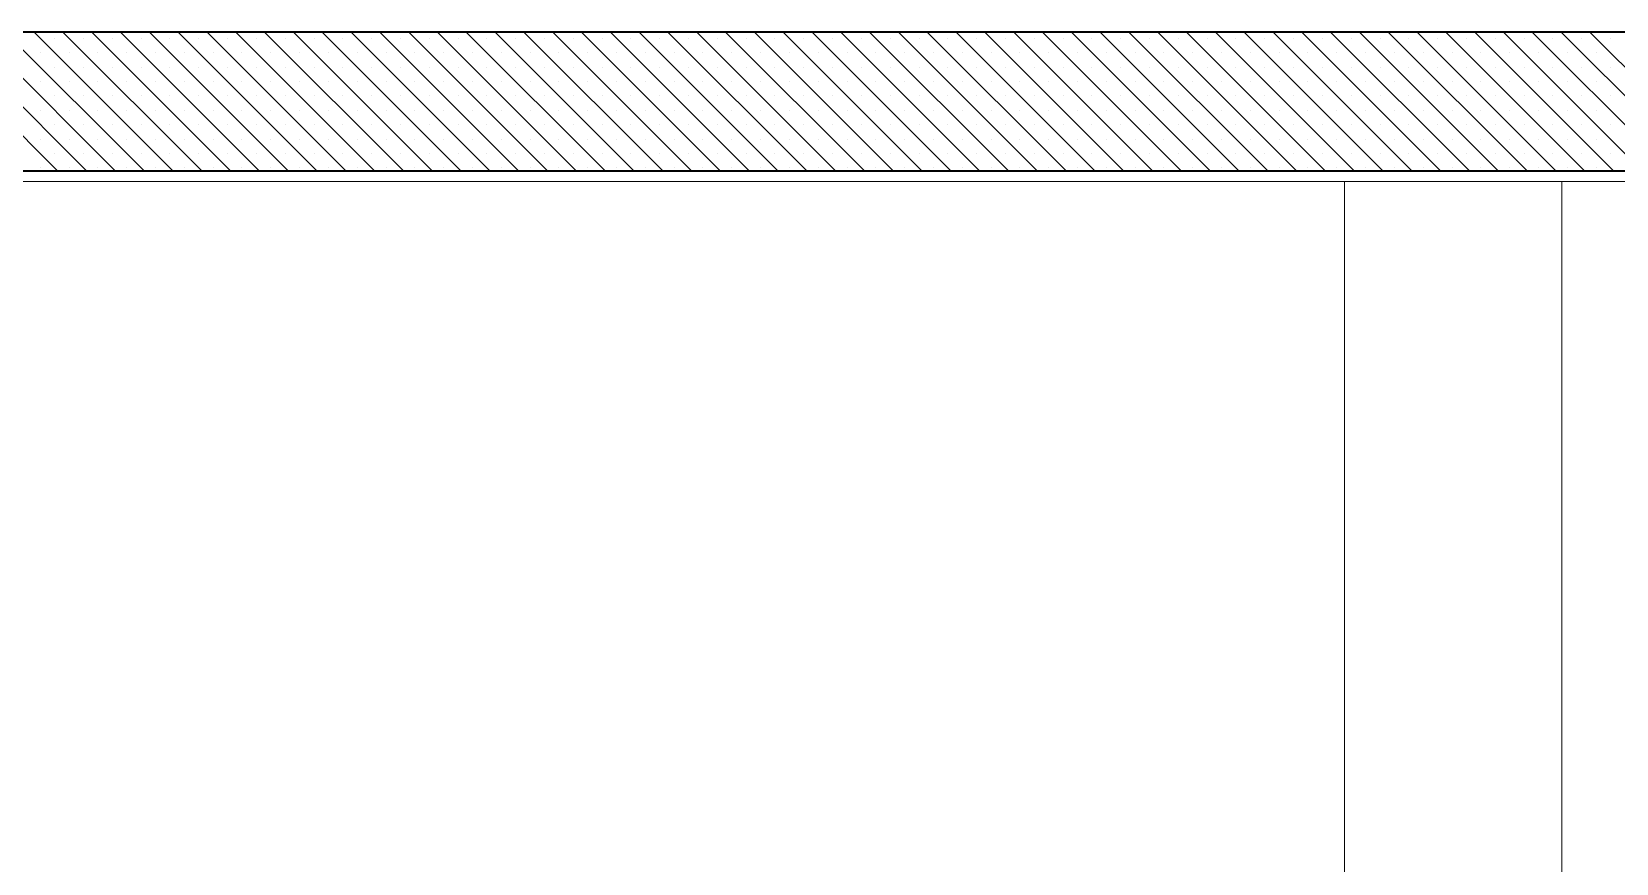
# Model space of a CAD drawing. Header units: inches. Extents: x -7543 to -822, y 102837 to 190349.
# Drawn here: x -827.9879 to -827.915, y 102836.7596 to 102836.7979 of the extents above; entities that cross this region are included whole.
import ezdxf

# ---------------------------------------------------------------- set-up
doc = ezdxf.new("R2010")
doc.units = ezdxf.units.IN
doc.header["$MEASUREMENT"] = 0
doc.layers.add('DUVAR', color=7, linetype='Continuous', lineweight=35, true_color=0xfc4642)
doc.layers.add('KAPI', color=7, linetype='Continuous', lineweight=18, true_color=0xffb360)
doc.layers.add('SIVA', color=150, linetype='Continuous', lineweight=15)
doc.layers.add('TARAMA', color=8, linetype='Continuous', lineweight=25)

msp = doc.modelspace()

# ---------------------------------------------------------------- linework, layer by layer
at = {"layer": 'DUVAR'}
for p, q in [((-828.027518, 102836.797885), (-827.797518, 102836.797885)), ((-828.027518, 102836.791485), (-827.797518, 102836.791485))]:
    msp.add_line(p, q, dxfattribs=at)
at = {"layer": 'KAPI'}
for p, q in [((-827.927518, 102836.790985), (-827.927518, 102836.733385)), ((-827.917518, 102836.790985), (-827.917518, 102836.733385))]:
    msp.add_line(p, q, dxfattribs=at)
at = {"layer": 'SIVA'}
msp.add_line((-828.022018, 102836.790985), (-827.803018, 102836.790985), dxfattribs=at)
at = {"layer": 'TARAMA'}
for p, q in [((-827.986734, 102836.791485), (-827.993134, 102836.797885)), ((-827.985408, 102836.791485), (-827.991808, 102836.797885)), ((-827.984083, 102836.791485), (-827.990483, 102836.797885)), ((-827.982757, 102836.791485), (-827.989157, 102836.797885)), ((-827.981431, 102836.791485), (-827.987831, 102836.797885)), ((-827.986869, 102836.797586), (-827.986869, 102836.797586)), ((-827.980105, 102836.791485), (-827.986505, 102836.797885)), ((-827.985543, 102836.797586), (-827.985543, 102836.797586)), ((-827.978779, 102836.791485), (-827.985179, 102836.797885)), ((-827.984217, 102836.797586), (-827.984217, 102836.797586)), ((-827.977453, 102836.791485), (-827.983853, 102836.797885)), ((-827.982891, 102836.797586), (-827.982891, 102836.797586)), ((-827.976128, 102836.791485), (-827.982528, 102836.797885)), ((-827.981566, 102836.797586), (-827.981566, 102836.797586)), ((-827.974802, 102836.791485), (-827.981202, 102836.797885)), ((-827.98024, 102836.797586), (-827.98024, 102836.797586)), ((-827.973476, 102836.791485), (-827.979876, 102836.797885)), ((-827.978914, 102836.797586), (-827.978914, 102836.797586)), ((-827.97215, 102836.791485), (-827.97855, 102836.797885)), ((-827.977588, 102836.797586), (-827.977588, 102836.797586)), ((-827.970824, 102836.791485), (-827.977224, 102836.797885)), ((-827.976262, 102836.797586), (-827.976262, 102836.797586)), ((-827.969499, 102836.791485), (-827.975899, 102836.797885)), ((-827.974937, 102836.797586), (-827.974937, 102836.797586)), ((-827.968173, 102836.791485), (-827.974573, 102836.797885)), ((-827.973611, 102836.797586), (-827.973611, 102836.797586)), ((-827.966847, 102836.791485), (-827.973247, 102836.797885)), ((-827.972285, 102836.797586), (-827.972285, 102836.797586)), ((-827.965521, 102836.791485), (-827.971921, 102836.797885)), ((-827.970959, 102836.797586), (-827.970959, 102836.797586)), ((-827.964195, 102836.791485), (-827.970595, 102836.797885)), ((-827.969633, 102836.797586), (-827.969633, 102836.797586)), ((-827.962869, 102836.791485), (-827.969269, 102836.797885)), ((-827.968307, 102836.797586), (-827.968307, 102836.797586)), ((-827.961544, 102836.791485), (-827.967944, 102836.797885)), ((-827.966982, 102836.797586), (-827.966982, 102836.797586)), ((-827.960218, 102836.791485), (-827.966618, 102836.797885)), ((-827.965656, 102836.797586), (-827.965656, 102836.797586)), ((-827.958892, 102836.791485), (-827.965292, 102836.797885)), ((-827.96433, 102836.797586), (-827.96433, 102836.797586)), ((-827.957566, 102836.791485), (-827.963966, 102836.797885)), ((-827.963004, 102836.797586), (-827.963004, 102836.797586)), ((-827.95624, 102836.791485), (-827.96264, 102836.797885)), ((-827.961678, 102836.797586), (-827.961678, 102836.797586)), ((-827.954914, 102836.791485), (-827.961314, 102836.797885)), ((-827.960352, 102836.797586), (-827.960352, 102836.797586)), ((-827.953589, 102836.791485), (-827.959989, 102836.797885)), ((-827.959027, 102836.797586), (-827.959027, 102836.797586)), ((-827.952263, 102836.791485), (-827.958663, 102836.797885)), ((-827.957701, 102836.797586), (-827.957701, 102836.797586)), ((-827.950937, 102836.791485), (-827.957337, 102836.797885)), ((-827.956375, 102836.797586), (-827.956375, 102836.797586)), ((-827.949611, 102836.791485), (-827.956011, 102836.797885)), ((-827.955049, 102836.797586), (-827.955049, 102836.797586)), ((-827.948285, 102836.791485), (-827.954685, 102836.797885)), ((-827.953723, 102836.797586), (-827.953723, 102836.797586)), ((-827.946959, 102836.791485), (-827.953359, 102836.797885)), ((-827.952398, 102836.797586), (-827.952398, 102836.797586)), ((-827.945634, 102836.791485), (-827.952034, 102836.797885)), ((-827.951072, 102836.797586), (-827.951072, 102836.797586)), ((-827.944308, 102836.791485), (-827.950708, 102836.797885)), ((-827.949746, 102836.797586), (-827.949746, 102836.797586)), ((-827.942982, 102836.791485), (-827.949382, 102836.797885)), ((-827.94842, 102836.797586), (-827.94842, 102836.797586)), ((-827.941656, 102836.791485), (-827.948056, 102836.797885)), ((-827.947094, 102836.797586), (-827.947094, 102836.797586)), ((-827.94033, 102836.791485), (-827.94673, 102836.797885)), ((-827.945768, 102836.797586), (-827.945768, 102836.797586)), ((-827.939005, 102836.791485), (-827.945405, 102836.797885)), ((-827.944443, 102836.797586), (-827.944443, 102836.797586)), ((-827.937679, 102836.791485), (-827.944079, 102836.797885)), ((-827.943117, 102836.797586), (-827.943117, 102836.797586)), ((-827.936353, 102836.791485), (-827.942753, 102836.797885)), ((-827.941791, 102836.797586), (-827.941791, 102836.797586)), ((-827.935027, 102836.791485), (-827.941427, 102836.797885)), ((-827.940465, 102836.797586), (-827.940465, 102836.797586)), ((-827.933701, 102836.791485), (-827.940101, 102836.797885)), ((-827.939139, 102836.797586), (-827.939139, 102836.797586)), ((-827.932375, 102836.791485), (-827.938775, 102836.797885)), ((-827.937813, 102836.797586), (-827.937813, 102836.797586)), ((-827.93105, 102836.791485), (-827.93745, 102836.797885)), ((-827.936488, 102836.797586), (-827.936488, 102836.797586)), ((-827.929724, 102836.791485), (-827.936124, 102836.797885)), ((-827.935162, 102836.797586), (-827.935162, 102836.797586)), ((-827.928398, 102836.791485), (-827.934798, 102836.797885)), ((-827.933836, 102836.797586), (-827.933836, 102836.797586)), ((-827.927072, 102836.791485), (-827.933472, 102836.797885)), ((-827.93251, 102836.797586), (-827.93251, 102836.797586)), ((-827.925746, 102836.791485), (-827.932146, 102836.797885)), ((-827.931184, 102836.797586), (-827.931184, 102836.797586)), ((-827.92442, 102836.791485), (-827.93082, 102836.797885)), ((-827.929858, 102836.797586), (-827.929858, 102836.797586)), ((-827.923095, 102836.791485), (-827.929495, 102836.797885)), ((-827.928533, 102836.797586), (-827.928533, 102836.797586)), ((-827.921769, 102836.791485), (-827.928169, 102836.797885)), ((-827.927207, 102836.797586), (-827.927207, 102836.797586)), ((-827.920443, 102836.791485), (-827.926843, 102836.797885)), ((-827.925881, 102836.797586), (-827.925881, 102836.797586)), ((-827.919117, 102836.791485), (-827.925517, 102836.797885)), ((-827.924555, 102836.797586), (-827.924555, 102836.797586)), ((-827.917791, 102836.791485), (-827.924191, 102836.797885)), ((-827.923229, 102836.797586), (-827.923229, 102836.797586)), ((-827.916465, 102836.791485), (-827.922865, 102836.797885)), ((-827.921904, 102836.797586), (-827.921904, 102836.797586)), ((-827.91514, 102836.791485), (-827.92154, 102836.797885)), ((-827.920578, 102836.797586), (-827.920578, 102836.797586)), ((-827.913814, 102836.791485), (-827.920214, 102836.797885)), ((-827.919252, 102836.797586), (-827.919252, 102836.797586)), ((-827.912488, 102836.791485), (-827.918888, 102836.797885)), ((-827.917926, 102836.797586), (-827.917926, 102836.797586)), ((-827.911162, 102836.791485), (-827.917562, 102836.797885)), ((-827.9166, 102836.797586), (-827.9166, 102836.797586)), ((-827.909836, 102836.791485), (-827.916236, 102836.797885)), ((-827.915274, 102836.797586), (-827.915274, 102836.797586)), ((-827.987532, 102836.796923), (-827.987532, 102836.796923)), ((-827.986206, 102836.796923), (-827.986206, 102836.796923)), ((-827.98488, 102836.796923), (-827.98488, 102836.796923)), ((-827.983554, 102836.796923), (-827.983554, 102836.796923)), ((-827.982229, 102836.796923), (-827.982229, 102836.796923)), ((-827.980903, 102836.796923), (-827.980903, 102836.796923)), ((-827.979577, 102836.796923), (-827.979577, 102836.796923)), ((-827.978251, 102836.796923), (-827.978251, 102836.796923)), ((-827.976925, 102836.796923), (-827.976925, 102836.796923)), ((-827.975599, 102836.796923), (-827.975599, 102836.796923)), ((-827.974274, 102836.796923), (-827.974274, 102836.796923)), ((-827.972948, 102836.796923), (-827.972948, 102836.796923)), ((-827.971622, 102836.796923), (-827.971622, 102836.796923)), ((-827.970296, 102836.796923), (-827.970296, 102836.796923)), ((-827.96897, 102836.796923), (-827.96897, 102836.796923)), ((-827.967645, 102836.796923), (-827.967645, 102836.796923)), ((-827.966319, 102836.796923), (-827.966319, 102836.796923)), ((-827.964993, 102836.796923), (-827.964993, 102836.796923)), ((-827.963667, 102836.796923), (-827.963667, 102836.796923)), ((-827.962341, 102836.796923), (-827.962341, 102836.796923)), ((-827.961015, 102836.796923), (-827.961015, 102836.796923)), ((-827.95969, 102836.796923), (-827.95969, 102836.796923)), ((-827.958364, 102836.796923), (-827.958364, 102836.796923)), ((-827.957038, 102836.796923), (-827.957038, 102836.796923)), ((-827.955712, 102836.796923), (-827.955712, 102836.796923)), ((-827.954386, 102836.796923), (-827.954386, 102836.796923)), ((-827.95306, 102836.796923), (-827.95306, 102836.796923)), ((-827.951735, 102836.796923), (-827.951735, 102836.796923)), ((-827.950409, 102836.796923), (-827.950409, 102836.796923)), ((-827.949083, 102836.796923), (-827.949083, 102836.796923)), ((-827.947757, 102836.796923), (-827.947757, 102836.796923)), ((-827.946431, 102836.796923), (-827.946431, 102836.796923)), ((-827.945105, 102836.796923), (-827.945105, 102836.796923)), ((-827.94378, 102836.796923), (-827.94378, 102836.796923)), ((-827.942454, 102836.796923), (-827.942454, 102836.796923)), ((-827.941128, 102836.796923), (-827.941128, 102836.796923)), ((-827.939802, 102836.796923), (-827.939802, 102836.796923)), ((-827.938476, 102836.796923), (-827.938476, 102836.796923)), ((-827.937151, 102836.796923), (-827.937151, 102836.796923)), ((-827.935825, 102836.796923), (-827.935825, 102836.796923)), ((-827.934499, 102836.796923), (-827.934499, 102836.796923)), ((-827.933173, 102836.796923), (-827.933173, 102836.796923)), ((-827.931847, 102836.796923), (-827.931847, 102836.796923)), ((-827.930521, 102836.796923), (-827.930521, 102836.796923)), ((-827.929196, 102836.796923), (-827.929196, 102836.796923)), ((-827.92787, 102836.796923), (-827.92787, 102836.796923)), ((-827.926544, 102836.796923), (-827.926544, 102836.796923)), ((-827.925218, 102836.796923), (-827.925218, 102836.796923)), ((-827.923892, 102836.796923), (-827.923892, 102836.796923)), ((-827.922566, 102836.796923), (-827.922566, 102836.796923)), ((-827.921241, 102836.796923), (-827.921241, 102836.796923)), ((-827.919915, 102836.796923), (-827.919915, 102836.796923)), ((-827.918589, 102836.796923), (-827.918589, 102836.796923)), ((-827.917263, 102836.796923), (-827.917263, 102836.796923)), ((-827.915937, 102836.796923), (-827.915937, 102836.796923)), ((-827.986869, 102836.79626), (-827.986869, 102836.79626)), ((-827.985543, 102836.79626), (-827.985543, 102836.79626)), ((-827.984217, 102836.79626), (-827.984217, 102836.79626)), ((-827.982891, 102836.79626), (-827.982891, 102836.79626)), ((-827.981566, 102836.79626), (-827.981566, 102836.79626)), ((-827.98024, 102836.79626), (-827.98024, 102836.79626)), ((-827.978914, 102836.79626), (-827.978914, 102836.79626)), ((-827.977588, 102836.79626), (-827.977588, 102836.79626)), ((-827.976262, 102836.79626), (-827.976262, 102836.79626)), ((-827.974937, 102836.79626), (-827.974937, 102836.79626)), ((-827.973611, 102836.79626), (-827.973611, 102836.79626)), ((-827.972285, 102836.79626), (-827.972285, 102836.79626)), ((-827.970959, 102836.79626), (-827.970959, 102836.79626)), ((-827.969633, 102836.79626), (-827.969633, 102836.79626)), ((-827.968307, 102836.79626), (-827.968307, 102836.79626)), ((-827.966982, 102836.79626), (-827.966982, 102836.79626)), ((-827.965656, 102836.79626), (-827.965656, 102836.79626)), ((-827.96433, 102836.79626), (-827.96433, 102836.79626)), ((-827.963004, 102836.79626), (-827.963004, 102836.79626)), ((-827.961678, 102836.79626), (-827.961678, 102836.79626)), ((-827.960352, 102836.79626), (-827.960352, 102836.79626)), ((-827.959027, 102836.79626), (-827.959027, 102836.79626)), ((-827.957701, 102836.79626), (-827.957701, 102836.79626)), ((-827.956375, 102836.79626), (-827.956375, 102836.79626)), ((-827.955049, 102836.79626), (-827.955049, 102836.79626)), ((-827.953723, 102836.79626), (-827.953723, 102836.79626)), ((-827.952398, 102836.79626), (-827.952398, 102836.79626)), ((-827.951072, 102836.79626), (-827.951072, 102836.79626)), ((-827.949746, 102836.79626), (-827.949746, 102836.79626)), ((-827.94842, 102836.79626), (-827.94842, 102836.79626)), ((-827.947094, 102836.79626), (-827.947094, 102836.79626)), ((-827.945768, 102836.79626), (-827.945768, 102836.79626)), ((-827.944443, 102836.79626), (-827.944443, 102836.79626)), ((-827.943117, 102836.79626), (-827.943117, 102836.79626)), ((-827.941791, 102836.79626), (-827.941791, 102836.79626)), ((-827.940465, 102836.79626), (-827.940465, 102836.79626)), ((-827.939139, 102836.79626), (-827.939139, 102836.79626)), ((-827.937813, 102836.79626), (-827.937813, 102836.79626)), ((-827.936488, 102836.79626), (-827.936488, 102836.79626)), ((-827.935162, 102836.79626), (-827.935162, 102836.79626)), ((-827.933836, 102836.79626), (-827.933836, 102836.79626)), ((-827.93251, 102836.79626), (-827.93251, 102836.79626)), ((-827.931184, 102836.79626), (-827.931184, 102836.79626)), ((-827.929858, 102836.79626), (-827.929858, 102836.79626)), ((-827.928533, 102836.79626), (-827.928533, 102836.79626)), ((-827.927207, 102836.79626), (-827.927207, 102836.79626)), ((-827.925881, 102836.79626), (-827.925881, 102836.79626)), ((-827.924555, 102836.79626), (-827.924555, 102836.79626)), ((-827.923229, 102836.79626), (-827.923229, 102836.79626)), ((-827.921904, 102836.79626), (-827.921904, 102836.79626)), ((-827.920578, 102836.79626), (-827.920578, 102836.79626)), ((-827.919252, 102836.79626), (-827.919252, 102836.79626)), ((-827.917926, 102836.79626), (-827.917926, 102836.79626)), ((-827.9166, 102836.79626), (-827.9166, 102836.79626)), ((-827.915274, 102836.79626), (-827.915274, 102836.79626)), ((-827.987532, 102836.795597), (-827.987532, 102836.795597)), ((-827.986206, 102836.795597), (-827.986206, 102836.795597)), ((-827.98488, 102836.795597), (-827.98488, 102836.795597)), ((-827.983554, 102836.795597), (-827.983554, 102836.795597)), ((-827.982229, 102836.795597), (-827.982229, 102836.795597)), ((-827.980903, 102836.795597), (-827.980903, 102836.795597)), ((-827.979577, 102836.795597), (-827.979577, 102836.795597)), ((-827.978251, 102836.795597), (-827.978251, 102836.795597)), ((-827.976925, 102836.795597), (-827.976925, 102836.795597)), ((-827.975599, 102836.795597), (-827.975599, 102836.795597)), ((-827.974274, 102836.795597), (-827.974274, 102836.795597)), ((-827.972948, 102836.795597), (-827.972948, 102836.795597)), ((-827.971622, 102836.795597), (-827.971622, 102836.795597)), ((-827.970296, 102836.795597), (-827.970296, 102836.795597)), ((-827.96897, 102836.795597), (-827.96897, 102836.795597)), ((-827.967645, 102836.795597), (-827.967645, 102836.795597)), ((-827.966319, 102836.795597), (-827.966319, 102836.795597)), ((-827.964993, 102836.795597), (-827.964993, 102836.795597)), ((-827.963667, 102836.795597), (-827.963667, 102836.795597)), ((-827.962341, 102836.795597), (-827.962341, 102836.795597)), ((-827.961015, 102836.795597), (-827.961015, 102836.795597)), ((-827.95969, 102836.795597), (-827.95969, 102836.795597)), ((-827.958364, 102836.795597), (-827.958364, 102836.795597)), ((-827.957038, 102836.795597), (-827.957038, 102836.795597)), ((-827.955712, 102836.795597), (-827.955712, 102836.795597)), ((-827.954386, 102836.795597), (-827.954386, 102836.795597)), ((-827.95306, 102836.795597), (-827.95306, 102836.795597)), ((-827.951735, 102836.795597), (-827.951735, 102836.795597)), ((-827.950409, 102836.795597), (-827.950409, 102836.795597)), ((-827.949083, 102836.795597), (-827.949083, 102836.795597)), ((-827.947757, 102836.795597), (-827.947757, 102836.795597)), ((-827.946431, 102836.795597), (-827.946431, 102836.795597)), ((-827.945105, 102836.795597), (-827.945105, 102836.795597)), ((-827.94378, 102836.795597), (-827.94378, 102836.795597)), ((-827.942454, 102836.795597), (-827.942454, 102836.795597)), ((-827.941128, 102836.795597), (-827.941128, 102836.795597)), ((-827.939802, 102836.795597), (-827.939802, 102836.795597)), ((-827.938476, 102836.795597), (-827.938476, 102836.795597)), ((-827.937151, 102836.795597), (-827.937151, 102836.795597)), ((-827.935825, 102836.795597), (-827.935825, 102836.795597)), ((-827.934499, 102836.795597), (-827.934499, 102836.795597)), ((-827.933173, 102836.795597), (-827.933173, 102836.795597)), ((-827.931847, 102836.795597), (-827.931847, 102836.795597)), ((-827.930521, 102836.795597), (-827.930521, 102836.795597)), ((-827.929196, 102836.795597), (-827.929196, 102836.795597)), ((-827.92787, 102836.795597), (-827.92787, 102836.795597)), ((-827.926544, 102836.795597), (-827.926544, 102836.795597)), ((-827.925218, 102836.795597), (-827.925218, 102836.795597)), ((-827.923892, 102836.795597), (-827.923892, 102836.795597)), ((-827.922566, 102836.795597), (-827.922566, 102836.795597)), ((-827.921241, 102836.795597), (-827.921241, 102836.795597)), ((-827.919915, 102836.795597), (-827.919915, 102836.795597)), ((-827.918589, 102836.795597), (-827.918589, 102836.795597)), ((-827.917263, 102836.795597), (-827.917263, 102836.795597)), ((-827.915937, 102836.795597), (-827.915937, 102836.795597)), ((-827.986869, 102836.794934), (-827.986869, 102836.794934)), ((-827.985543, 102836.794934), (-827.985543, 102836.794934)), ((-827.984217, 102836.794934), (-827.984217, 102836.794934)), ((-827.982891, 102836.794934), (-827.982891, 102836.794934)), ((-827.981566, 102836.794934), (-827.981566, 102836.794934)), ((-827.98024, 102836.794934), (-827.98024, 102836.794934)), ((-827.978914, 102836.794934), (-827.978914, 102836.794934)), ((-827.977588, 102836.794934), (-827.977588, 102836.794934)), ((-827.976262, 102836.794934), (-827.976262, 102836.794934)), ((-827.974937, 102836.794934), (-827.974937, 102836.794934)), ((-827.973611, 102836.794934), (-827.973611, 102836.794934)), ((-827.972285, 102836.794934), (-827.972285, 102836.794934)), ((-827.970959, 102836.794934), (-827.970959, 102836.794934)), ((-827.969633, 102836.794934), (-827.969633, 102836.794934)), ((-827.968307, 102836.794934), (-827.968307, 102836.794934)), ((-827.966982, 102836.794934), (-827.966982, 102836.794934)), ((-827.965656, 102836.794934), (-827.965656, 102836.794934)), ((-827.96433, 102836.794934), (-827.96433, 102836.794934)), ((-827.963004, 102836.794934), (-827.963004, 102836.794934)), ((-827.961678, 102836.794934), (-827.961678, 102836.794934)), ((-827.960352, 102836.794934), (-827.960352, 102836.794934)), ((-827.959027, 102836.794934), (-827.959027, 102836.794934)), ((-827.957701, 102836.794934), (-827.957701, 102836.794934)), ((-827.956375, 102836.794934), (-827.956375, 102836.794934)), ((-827.955049, 102836.794934), (-827.955049, 102836.794934)), ((-827.953723, 102836.794934), (-827.953723, 102836.794934)), ((-827.952398, 102836.794934), (-827.952398, 102836.794934)), ((-827.951072, 102836.794934), (-827.951072, 102836.794934)), ((-827.949746, 102836.794934), (-827.949746, 102836.794934)), ((-827.94842, 102836.794934), (-827.94842, 102836.794934)), ((-827.947094, 102836.794934), (-827.947094, 102836.794934)), ((-827.945768, 102836.794934), (-827.945768, 102836.794934)), ((-827.944443, 102836.794934), (-827.944443, 102836.794934)), ((-827.943117, 102836.794934), (-827.943117, 102836.794934)), ((-827.941791, 102836.794934), (-827.941791, 102836.794934)), ((-827.940465, 102836.794934), (-827.940465, 102836.794934)), ((-827.939139, 102836.794934), (-827.939139, 102836.794934)), ((-827.937813, 102836.794934), (-827.937813, 102836.794934)), ((-827.936488, 102836.794934), (-827.936488, 102836.794934)), ((-827.935162, 102836.794934), (-827.935162, 102836.794934)), ((-827.933836, 102836.794934), (-827.933836, 102836.794934)), ((-827.93251, 102836.794934), (-827.93251, 102836.794934)), ((-827.931184, 102836.794934), (-827.931184, 102836.794934)), ((-827.929858, 102836.794934), (-827.929858, 102836.794934)), ((-827.928533, 102836.794934), (-827.928533, 102836.794934)), ((-827.927207, 102836.794934), (-827.927207, 102836.794934)), ((-827.925881, 102836.794934), (-827.925881, 102836.794934)), ((-827.924555, 102836.794934), (-827.924555, 102836.794934)), ((-827.923229, 102836.794934), (-827.923229, 102836.794934)), ((-827.921904, 102836.794934), (-827.921904, 102836.794934)), ((-827.920578, 102836.794934), (-827.920578, 102836.794934)), ((-827.919252, 102836.794934), (-827.919252, 102836.794934)), ((-827.917926, 102836.794934), (-827.917926, 102836.794934)), ((-827.9166, 102836.794934), (-827.9166, 102836.794934)), ((-827.915274, 102836.794934), (-827.915274, 102836.794934)), ((-827.987532, 102836.794271), (-827.987532, 102836.794271)), ((-827.986206, 102836.794271), (-827.986206, 102836.794271)), ((-827.98488, 102836.794271), (-827.98488, 102836.794271)), ((-827.983554, 102836.794271), (-827.983554, 102836.794271)), ((-827.982229, 102836.794271), (-827.982229, 102836.794271)), ((-827.980903, 102836.794271), (-827.980903, 102836.794271)), ((-827.979577, 102836.794271), (-827.979577, 102836.794271)), ((-827.978251, 102836.794271), (-827.978251, 102836.794271)), ((-827.976925, 102836.794271), (-827.976925, 102836.794271)), ((-827.975599, 102836.794271), (-827.975599, 102836.794271)), ((-827.974274, 102836.794271), (-827.974274, 102836.794271)), ((-827.972948, 102836.794271), (-827.972948, 102836.794271)), ((-827.971622, 102836.794271), (-827.971622, 102836.794271)), ((-827.970296, 102836.794271), (-827.970296, 102836.794271)), ((-827.96897, 102836.794271), (-827.96897, 102836.794271)), ((-827.967645, 102836.794271), (-827.967645, 102836.794271)), ((-827.966319, 102836.794271), (-827.966319, 102836.794271)), ((-827.964993, 102836.794271), (-827.964993, 102836.794271)), ((-827.963667, 102836.794271), (-827.963667, 102836.794271)), ((-827.962341, 102836.794271), (-827.962341, 102836.794271)), ((-827.961015, 102836.794271), (-827.961015, 102836.794271)), ((-827.95969, 102836.794271), (-827.95969, 102836.794271)), ((-827.958364, 102836.794271), (-827.958364, 102836.794271)), ((-827.957038, 102836.794271), (-827.957038, 102836.794271)), ((-827.955712, 102836.794271), (-827.955712, 102836.794271)), ((-827.954386, 102836.794271), (-827.954386, 102836.794271)), ((-827.95306, 102836.794271), (-827.95306, 102836.794271)), ((-827.951735, 102836.794271), (-827.951735, 102836.794271)), ((-827.950409, 102836.794271), (-827.950409, 102836.794271)), ((-827.949083, 102836.794271), (-827.949083, 102836.794271)), ((-827.947757, 102836.794271), (-827.947757, 102836.794271)), ((-827.946431, 102836.794271), (-827.946431, 102836.794271)), ((-827.945105, 102836.794271), (-827.945105, 102836.794271)), ((-827.94378, 102836.794271), (-827.94378, 102836.794271)), ((-827.942454, 102836.794271), (-827.942454, 102836.794271)), ((-827.941128, 102836.794271), (-827.941128, 102836.794271)), ((-827.939802, 102836.794271), (-827.939802, 102836.794271)), ((-827.938476, 102836.794271), (-827.938476, 102836.794271)), ((-827.937151, 102836.794271), (-827.937151, 102836.794271)), ((-827.935825, 102836.794271), (-827.935825, 102836.794271)), ((-827.934499, 102836.794271), (-827.934499, 102836.794271)), ((-827.933173, 102836.794271), (-827.933173, 102836.794271)), ((-827.931847, 102836.794271), (-827.931847, 102836.794271)), ((-827.930521, 102836.794271), (-827.930521, 102836.794271)), ((-827.929196, 102836.794271), (-827.929196, 102836.794271)), ((-827.92787, 102836.794271), (-827.92787, 102836.794271)), ((-827.926544, 102836.794271), (-827.926544, 102836.794271)), ((-827.925218, 102836.794271), (-827.925218, 102836.794271)), ((-827.923892, 102836.794271), (-827.923892, 102836.794271)), ((-827.922566, 102836.794271), (-827.922566, 102836.794271)), ((-827.921241, 102836.794271), (-827.921241, 102836.794271)), ((-827.919915, 102836.794271), (-827.919915, 102836.794271)), ((-827.918589, 102836.794271), (-827.918589, 102836.794271)), ((-827.917263, 102836.794271), (-827.917263, 102836.794271)), ((-827.915937, 102836.794271), (-827.915937, 102836.794271)), ((-827.987532, 102836.792945), (-827.987532, 102836.792945)), ((-827.986869, 102836.793608), (-827.986869, 102836.793608)), ((-827.986206, 102836.792945), (-827.986206, 102836.792945)), ((-827.985543, 102836.793608), (-827.985543, 102836.793608)), ((-827.98488, 102836.792945), (-827.98488, 102836.792945)), ((-827.984217, 102836.793608), (-827.984217, 102836.793608)), ((-827.983554, 102836.792945), (-827.983554, 102836.792945)), ((-827.982891, 102836.793608), (-827.982891, 102836.793608)), ((-827.982229, 102836.792945), (-827.982229, 102836.792945)), ((-827.981566, 102836.793608), (-827.981566, 102836.793608)), ((-827.980903, 102836.792945), (-827.980903, 102836.792945)), ((-827.98024, 102836.793608), (-827.98024, 102836.793608)), ((-827.979577, 102836.792945), (-827.979577, 102836.792945)), ((-827.978914, 102836.793608), (-827.978914, 102836.793608)), ((-827.978251, 102836.792945), (-827.978251, 102836.792945)), ((-827.977588, 102836.793608), (-827.977588, 102836.793608)), ((-827.976925, 102836.792945), (-827.976925, 102836.792945)), ((-827.976262, 102836.793608), (-827.976262, 102836.793608)), ((-827.975599, 102836.792945), (-827.975599, 102836.792945)), ((-827.974937, 102836.793608), (-827.974937, 102836.793608)), ((-827.974274, 102836.792945), (-827.974274, 102836.792945)), ((-827.973611, 102836.793608), (-827.973611, 102836.793608)), ((-827.972948, 102836.792945), (-827.972948, 102836.792945)), ((-827.972285, 102836.793608), (-827.972285, 102836.793608)), ((-827.971622, 102836.792945), (-827.971622, 102836.792945)), ((-827.970959, 102836.793608), (-827.970959, 102836.793608)), ((-827.970296, 102836.792945), (-827.970296, 102836.792945)), ((-827.969633, 102836.793608), (-827.969633, 102836.793608)), ((-827.96897, 102836.792945), (-827.96897, 102836.792945)), ((-827.968307, 102836.793608), (-827.968307, 102836.793608)), ((-827.967645, 102836.792945), (-827.967645, 102836.792945)), ((-827.966982, 102836.793608), (-827.966982, 102836.793608)), ((-827.966319, 102836.792945), (-827.966319, 102836.792945)), ((-827.965656, 102836.793608), (-827.965656, 102836.793608)), ((-827.964993, 102836.792945), (-827.964993, 102836.792945)), ((-827.96433, 102836.793608), (-827.96433, 102836.793608)), ((-827.963667, 102836.792945), (-827.963667, 102836.792945)), ((-827.963004, 102836.793608), (-827.963004, 102836.793608)), ((-827.962341, 102836.792945), (-827.962341, 102836.792945)), ((-827.961678, 102836.793608), (-827.961678, 102836.793608)), ((-827.961015, 102836.792945), (-827.961015, 102836.792945)), ((-827.960352, 102836.793608), (-827.960352, 102836.793608)), ((-827.95969, 102836.792945), (-827.95969, 102836.792945)), ((-827.959027, 102836.793608), (-827.959027, 102836.793608)), ((-827.958364, 102836.792945), (-827.958364, 102836.792945)), ((-827.957701, 102836.793608), (-827.957701, 102836.793608)), ((-827.957038, 102836.792945), (-827.957038, 102836.792945)), ((-827.956375, 102836.793608), (-827.956375, 102836.793608)), ((-827.955712, 102836.792945), (-827.955712, 102836.792945)), ((-827.955049, 102836.793608), (-827.955049, 102836.793608)), ((-827.954386, 102836.792945), (-827.954386, 102836.792945)), ((-827.953723, 102836.793608), (-827.953723, 102836.793608)), ((-827.95306, 102836.792945), (-827.95306, 102836.792945)), ((-827.952398, 102836.793608), (-827.952398, 102836.793608)), ((-827.951735, 102836.792945), (-827.951735, 102836.792945)), ((-827.951072, 102836.793608), (-827.951072, 102836.793608)), ((-827.950409, 102836.792945), (-827.950409, 102836.792945)), ((-827.949746, 102836.793608), (-827.949746, 102836.793608)), ((-827.949083, 102836.792945), (-827.949083, 102836.792945)), ((-827.94842, 102836.793608), (-827.94842, 102836.793608)), ((-827.947757, 102836.792945), (-827.947757, 102836.792945)), ((-827.947094, 102836.793608), (-827.947094, 102836.793608)), ((-827.946431, 102836.792945), (-827.946431, 102836.792945)), ((-827.945768, 102836.793608), (-827.945768, 102836.793608)), ((-827.945105, 102836.792945), (-827.945105, 102836.792945)), ((-827.944443, 102836.793608), (-827.944443, 102836.793608)), ((-827.94378, 102836.792945), (-827.94378, 102836.792945)), ((-827.943117, 102836.793608), (-827.943117, 102836.793608)), ((-827.942454, 102836.792945), (-827.942454, 102836.792945)), ((-827.941791, 102836.793608), (-827.941791, 102836.793608)), ((-827.941128, 102836.792945), (-827.941128, 102836.792945)), ((-827.940465, 102836.793608), (-827.940465, 102836.793608)), ((-827.939802, 102836.792945), (-827.939802, 102836.792945)), ((-827.939139, 102836.793608), (-827.939139, 102836.793608)), ((-827.938476, 102836.792945), (-827.938476, 102836.792945)), ((-827.937813, 102836.793608), (-827.937813, 102836.793608)), ((-827.937151, 102836.792945), (-827.937151, 102836.792945)), ((-827.936488, 102836.793608), (-827.936488, 102836.793608)), ((-827.935825, 102836.792945), (-827.935825, 102836.792945)), ((-827.935162, 102836.793608), (-827.935162, 102836.793608)), ((-827.934499, 102836.792945), (-827.934499, 102836.792945)), ((-827.933836, 102836.793608), (-827.933836, 102836.793608)), ((-827.933173, 102836.792945), (-827.933173, 102836.792945)), ((-827.93251, 102836.793608), (-827.93251, 102836.793608)), ((-827.931847, 102836.792945), (-827.931847, 102836.792945)), ((-827.931184, 102836.793608), (-827.931184, 102836.793608)), ((-827.930521, 102836.792945), (-827.930521, 102836.792945)), ((-827.929858, 102836.793608), (-827.929858, 102836.793608)), ((-827.929196, 102836.792945), (-827.929196, 102836.792945)), ((-827.928533, 102836.793608), (-827.928533, 102836.793608)), ((-827.92787, 102836.792945), (-827.92787, 102836.792945)), ((-827.927207, 102836.793608), (-827.927207, 102836.793608)), ((-827.926544, 102836.792945), (-827.926544, 102836.792945)), ((-827.925881, 102836.793608), (-827.925881, 102836.793608)), ((-827.925218, 102836.792945), (-827.925218, 102836.792945)), ((-827.924555, 102836.793608), (-827.924555, 102836.793608)), ((-827.923892, 102836.792945), (-827.923892, 102836.792945)), ((-827.923229, 102836.793608), (-827.923229, 102836.793608)), ((-827.922566, 102836.792945), (-827.922566, 102836.792945)), ((-827.921904, 102836.793608), (-827.921904, 102836.793608)), ((-827.921241, 102836.792945), (-827.921241, 102836.792945)), ((-827.920578, 102836.793608), (-827.920578, 102836.793608)), ((-827.919915, 102836.792945), (-827.919915, 102836.792945)), ((-827.919252, 102836.793608), (-827.919252, 102836.793608)), ((-827.918589, 102836.792945), (-827.918589, 102836.792945)), ((-827.917926, 102836.793608), (-827.917926, 102836.793608)), ((-827.917263, 102836.792945), (-827.917263, 102836.792945)), ((-827.9166, 102836.793608), (-827.9166, 102836.793608)), ((-827.915937, 102836.792945), (-827.915937, 102836.792945)), ((-827.915274, 102836.793608), (-827.915274, 102836.793608)), ((-827.986869, 102836.792282), (-827.986869, 102836.792282)), ((-827.985543, 102836.792282), (-827.985543, 102836.792282)), ((-827.984217, 102836.792282), (-827.984217, 102836.792282)), ((-827.982891, 102836.792282), (-827.982891, 102836.792282)), ((-827.981566, 102836.792282), (-827.981566, 102836.792282)), ((-827.98024, 102836.792282), (-827.98024, 102836.792282)), ((-827.978914, 102836.792282), (-827.978914, 102836.792282)), ((-827.977588, 102836.792282), (-827.977588, 102836.792282)), ((-827.976262, 102836.792282), (-827.976262, 102836.792282)), ((-827.974937, 102836.792282), (-827.974937, 102836.792282)), ((-827.973611, 102836.792282), (-827.973611, 102836.792282)), ((-827.972285, 102836.792282), (-827.972285, 102836.792282)), ((-827.970959, 102836.792282), (-827.970959, 102836.792282)), ((-827.969633, 102836.792282), (-827.969633, 102836.792282)), ((-827.968307, 102836.792282), (-827.968307, 102836.792282)), ((-827.966982, 102836.792282), (-827.966982, 102836.792282)), ((-827.965656, 102836.792282), (-827.965656, 102836.792282)), ((-827.96433, 102836.792282), (-827.96433, 102836.792282)), ((-827.963004, 102836.792282), (-827.963004, 102836.792282)), ((-827.961678, 102836.792282), (-827.961678, 102836.792282)), ((-827.960352, 102836.792282), (-827.960352, 102836.792282)), ((-827.959027, 102836.792282), (-827.959027, 102836.792282)), ((-827.957701, 102836.792282), (-827.957701, 102836.792282)), ((-827.956375, 102836.792282), (-827.956375, 102836.792282)), ((-827.955049, 102836.792282), (-827.955049, 102836.792282)), ((-827.953723, 102836.792282), (-827.953723, 102836.792282)), ((-827.952398, 102836.792282), (-827.952398, 102836.792282)), ((-827.951072, 102836.792282), (-827.951072, 102836.792282)), ((-827.949746, 102836.792282), (-827.949746, 102836.792282)), ((-827.94842, 102836.792282), (-827.94842, 102836.792282)), ((-827.947094, 102836.792282), (-827.947094, 102836.792282)), ((-827.945768, 102836.792282), (-827.945768, 102836.792282)), ((-827.944443, 102836.792282), (-827.944443, 102836.792282)), ((-827.943117, 102836.792282), (-827.943117, 102836.792282)), ((-827.941791, 102836.792282), (-827.941791, 102836.792282)), ((-827.940465, 102836.792282), (-827.940465, 102836.792282)), ((-827.939139, 102836.792282), (-827.939139, 102836.792282)), ((-827.937813, 102836.792282), (-827.937813, 102836.792282)), ((-827.936488, 102836.792282), (-827.936488, 102836.792282)), ((-827.935162, 102836.792282), (-827.935162, 102836.792282)), ((-827.933836, 102836.792282), (-827.933836, 102836.792282)), ((-827.93251, 102836.792282), (-827.93251, 102836.792282)), ((-827.931184, 102836.792282), (-827.931184, 102836.792282)), ((-827.929858, 102836.792282), (-827.929858, 102836.792282)), ((-827.928533, 102836.792282), (-827.928533, 102836.792282)), ((-827.927207, 102836.792282), (-827.927207, 102836.792282)), ((-827.925881, 102836.792282), (-827.925881, 102836.792282)), ((-827.924555, 102836.792282), (-827.924555, 102836.792282)), ((-827.923229, 102836.792282), (-827.923229, 102836.792282)), ((-827.921904, 102836.792282), (-827.921904, 102836.792282)), ((-827.920578, 102836.792282), (-827.920578, 102836.792282)), ((-827.919252, 102836.792282), (-827.919252, 102836.792282)), ((-827.917926, 102836.792282), (-827.917926, 102836.792282)), ((-827.9166, 102836.792282), (-827.9166, 102836.792282)), ((-827.915274, 102836.792282), (-827.915274, 102836.792282)), ((-827.987532, 102836.791619), (-827.987532, 102836.791619)), ((-827.986206, 102836.791619), (-827.986206, 102836.791619)), ((-827.98488, 102836.791619), (-827.98488, 102836.791619)), ((-827.983554, 102836.791619), (-827.983554, 102836.791619)), ((-827.982229, 102836.791619), (-827.982229, 102836.791619)), ((-827.980903, 102836.791619), (-827.980903, 102836.791619)), ((-827.979577, 102836.791619), (-827.979577, 102836.791619)), ((-827.978251, 102836.791619), (-827.978251, 102836.791619)), ((-827.976925, 102836.791619), (-827.976925, 102836.791619)), ((-827.975599, 102836.791619), (-827.975599, 102836.791619)), ((-827.974274, 102836.791619), (-827.974274, 102836.791619)), ((-827.972948, 102836.791619), (-827.972948, 102836.791619)), ((-827.971622, 102836.791619), (-827.971622, 102836.791619)), ((-827.970296, 102836.791619), (-827.970296, 102836.791619)), ((-827.96897, 102836.791619), (-827.96897, 102836.791619)), ((-827.967645, 102836.791619), (-827.967645, 102836.791619)), ((-827.966319, 102836.791619), (-827.966319, 102836.791619)), ((-827.964993, 102836.791619), (-827.964993, 102836.791619)), ((-827.963667, 102836.791619), (-827.963667, 102836.791619)), ((-827.962341, 102836.791619), (-827.962341, 102836.791619)), ((-827.961015, 102836.791619), (-827.961015, 102836.791619)), ((-827.95969, 102836.791619), (-827.95969, 102836.791619)), ((-827.958364, 102836.791619), (-827.958364, 102836.791619)), ((-827.957038, 102836.791619), (-827.957038, 102836.791619)), ((-827.955712, 102836.791619), (-827.955712, 102836.791619)), ((-827.954386, 102836.791619), (-827.954386, 102836.791619)), ((-827.95306, 102836.791619), (-827.95306, 102836.791619)), ((-827.951735, 102836.791619), (-827.951735, 102836.791619)), ((-827.950409, 102836.791619), (-827.950409, 102836.791619)), ((-827.949083, 102836.791619), (-827.949083, 102836.791619)), ((-827.947757, 102836.791619), (-827.947757, 102836.791619)), ((-827.946431, 102836.791619), (-827.946431, 102836.791619)), ((-827.945105, 102836.791619), (-827.945105, 102836.791619)), ((-827.94378, 102836.791619), (-827.94378, 102836.791619)), ((-827.942454, 102836.791619), (-827.942454, 102836.791619)), ((-827.941128, 102836.791619), (-827.941128, 102836.791619)), ((-827.939802, 102836.791619), (-827.939802, 102836.791619)), ((-827.938476, 102836.791619), (-827.938476, 102836.791619)), ((-827.937151, 102836.791619), (-827.937151, 102836.791619)), ((-827.935825, 102836.791619), (-827.935825, 102836.791619)), ((-827.934499, 102836.791619), (-827.934499, 102836.791619)), ((-827.933173, 102836.791619), (-827.933173, 102836.791619)), ((-827.931847, 102836.791619), (-827.931847, 102836.791619)), ((-827.930521, 102836.791619), (-827.930521, 102836.791619)), ((-827.929196, 102836.791619), (-827.929196, 102836.791619)), ((-827.92787, 102836.791619), (-827.92787, 102836.791619)), ((-827.926544, 102836.791619), (-827.926544, 102836.791619)), ((-827.925218, 102836.791619), (-827.925218, 102836.791619)), ((-827.923892, 102836.791619), (-827.923892, 102836.791619)), ((-827.922566, 102836.791619), (-827.922566, 102836.791619)), ((-827.921241, 102836.791619), (-827.921241, 102836.791619)), ((-827.919915, 102836.791619), (-827.919915, 102836.791619)), ((-827.918589, 102836.791619), (-827.918589, 102836.791619)), ((-827.917263, 102836.791619), (-827.917263, 102836.791619)), ((-827.915937, 102836.791619), (-827.915937, 102836.791619))]:
    msp.add_line(p, q, dxfattribs=at)

doc.saveas('drawing.dxf')
